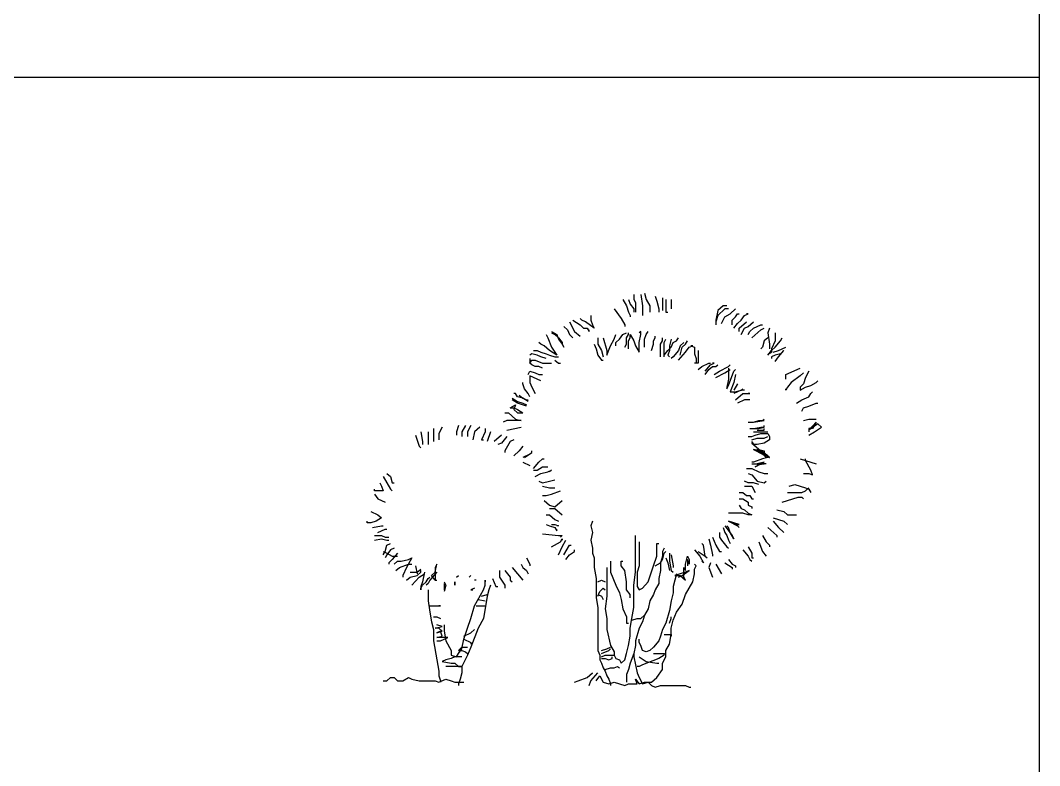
# Model space of a CAD drawing. Extents: x -74 to 94, y -49 to 40.
# Drawn here: x -51.61 to -44.42, y -35.98 to -30.72 of the extents above; entities that cross this region are included whole.
import ezdxf

# ---------------------------------------------------------------- set-up
doc = ezdxf.new("R2010")
doc.units = 0
doc.header["$LTSCALE"] = 100
doc.header["$MEASUREMENT"] = 0
for name, color, linetype in [('ESC-50', 1, 'CONTINUOUS'), ('FOLHA', 3, 'CONTINUOUS'), ('P-ARVORE', 2, 'CONTINUOUS')]:
    doc.layers.add(name, color=color, linetype=linetype)

# ---------------------------------------------------------------- blocks, each defined once
blk = doc.blocks.new('P-1112')
at = {"layer": 'ESC-50'}
for p, q in [((0.1385, 0.1788), (0.1448, 0.1816)), ((0.1448, 0.1816), (0.1511, 0.1788)), ((0.1385, 0.1534), (0.1416, 0.1619)), ((0.1416, 0.1619), (0.1479, 0.1675)), ((0.1479, 0.1675), (0.1511, 0.1647)), ((-0.073, 0.1478), (-0.0603, 0.145)), ((-0.0667, 0.1534), (-0.0572, 0.1562)), ((0.1385, 0.1562), (0.1448, 0.1534)), ((0.1448, 0.1534), (0.1479, 0.1478)), ((-0.1582, 0.1365), (-0.1392, 0.1365)), ((-0.1392, 0.1365), (-0.1424, 0.1365)), ((-0.0761, 0.1365), (-0.0603, 0.1365)), ((-0.1519, 0.1168), (-0.1455, 0.1168)), ((-0.1455, 0.1168), (-0.1392, 0.114)), ((0.1984, 0.1112), (0.2079, 0.114)), ((0.2079, 0.114), (0.2142, 0.114)), ((0.2142, 0.114), (0.2205, 0.1196)), ((0.2647, 0.1055), (0.2678, 0.114)), ((0.2678, 0.114), (0.2678, 0.1168)), ((-0.1487, 0.0971), (-0.1361, 0.0999)), ((-0.1424, 0.0971), (-0.1487, 0.0971)), ((-0.1361, 0.0999), (-0.1455, 0.1027)), ((-0.1455, 0.0886), (-0.1361, 0.0915)), ((-0.1392, 0.0915), (-0.1455, 0.0886)), ((-0.1361, 0.0915), (-0.1424, 0.0971)), ((-0.1361, 0.083), (-0.1392, 0.0915)), ((-0.0856, 0.0886), (-0.0793, 0.0943)), ((-0.1455, 0.0802), (-0.1361, 0.083)), ((-0.1266, 0.0802), (-0.1455, 0.0802)), ((-0.1455, 0.0746), (-0.1392, 0.0746)), ((-0.1392, 0.0746), (-0.1266, 0.0802)), ((-0.0982, 0.083), (-0.0856, 0.0886)), ((-0.0982, 0.0774), (-0.0856, 0.0718)), ((-0.1077, 0.0577), (-0.1014, 0.0633)), ((-0.1077, 0.0577), (-0.1014, 0.0577)), ((-0.1014, 0.0633), (-0.0919, 0.0633)), ((-0.1014, 0.0577), (-0.0951, 0.0549)), ((-0.0951, 0.0549), (-0.0919, 0.052)), ((-0.0856, 0.0718), (-0.0856, 0.0689)), ((0.1448, 0.0577), (0.1542, 0.0605)), ((0.1448, 0.052), (0.1574, 0.0577)), ((0.1542, 0.0605), (0.1605, 0.0633)), ((0.1574, 0.0577), (0.1605, 0.0605)), ((-0.1298, 0.0408), (-0.1361, 0.038)), ((-0.1361, 0.038), (-0.1203, 0.0351)), ((-0.1203, 0.0436), (-0.1298, 0.0408)), ((-0.114, 0.0464), (-0.1203, 0.0436)), ((-0.1014, 0.0464), (-0.114, 0.0464)), ((0.1448, 0.0464), (0.1511, 0.0492)), ((0.1448, 0.0436), (0.1511, 0.0436)), ((0.1511, 0.0492), (0.1669, 0.0492)), ((0.1511, 0.0436), (0.1574, 0.0408)), ((0.1574, 0.0408), (0.1637, 0.0436)), ((0.1637, 0.0436), (0.1637, 0.0464)), ((0.2457, 0.0436), (0.2173, 0.0323)), ((0.2237, 0.038), (0.2426, 0.0351)), ((0.2363, 0.052), (0.2552, 0.052)), ((-0.1014, 0.0295), (-0.1298, 0.0295)), ((-0.1203, 0.0351), (-0.114, 0.0351)), ((-0.114, 0.0351), (-0.1077, 0.0295)), ((-0.1077, 0.0295), (-0.1014, 0.0295)), ((0.1511, 0.0239), (0.1605, 0.0267)), ((0.1605, 0.0267), (0.1669, 0.0267)), ((0.1669, 0.0267), (0.1732, 0.0295)), ((0.2426, 0.0351), (0.2457, 0.0351))]:
    blk.add_line(p, q, dxfattribs=at)
at = {"layer": 'P-ARVORE'}
for p, q in [((0.2016, 0.6856), (0.2016, 0.6772)), ((0.2142, 0.6856), (0.2173, 0.6659)), ((0.2205, 0.6884), (0.2237, 0.6772)), ((0.1826, 0.6772), (0.1889, 0.6659)), ((0.1889, 0.6659), (0.1921, 0.6546)), ((0.1921, 0.6772), (0.1953, 0.6687)), ((0.1953, 0.6687), (0.2016, 0.6603)), ((0.2016, 0.6772), (0.2047, 0.6715)), ((0.2047, 0.6715), (0.2047, 0.6546)), ((0.2173, 0.6659), (0.2173, 0.649)), ((0.2237, 0.6772), (0.23, 0.6659)), ((0.23, 0.6659), (0.23, 0.6546)), ((0.2394, 0.6828), (0.2426, 0.6743)), ((0.2426, 0.6743), (0.2457, 0.6603)), ((0.2521, 0.68), (0.2521, 0.6575)), ((0.2584, 0.6772), (0.2584, 0.6546)), ((0.2678, 0.6772), (0.2678, 0.6603)), ((0.3593, 0.6659), (0.3499, 0.6575)), ((0.3657, 0.6659), (0.3593, 0.6659)), ((0.1258, 0.649), (0.1258, 0.6406)), ((0.1669, 0.6603), (0.1795, 0.6434)), ((0.1921, 0.6546), (0.1953, 0.649)), ((0.1953, 0.649), (0.1953, 0.6462)), ((0.2016, 0.6603), (0.2016, 0.6546)), ((0.2457, 0.6603), (0.2457, 0.6546)), ((0.2584, 0.6546), (0.2615, 0.6546)), ((0.3499, 0.6575), (0.3467, 0.6406)), ((0.3499, 0.649), (0.3467, 0.6377)), ((0.3625, 0.6603), (0.3499, 0.649)), ((0.3688, 0.6603), (0.3625, 0.6603)), ((0.3625, 0.6462), (0.372, 0.6518)), ((0.372, 0.6518), (0.3814, 0.6603)), ((0.3814, 0.6462), (0.3846, 0.6518)), ((0.3846, 0.6518), (0.3877, 0.6518)), ((0.3909, 0.6406), (0.3972, 0.649)), ((0.3972, 0.649), (0.4035, 0.6518)), ((0.4035, 0.6518), (0.4004, 0.6518)), ((0.088, 0.6377), (0.0974, 0.6208)), ((0.0943, 0.6406), (0.1069, 0.6321)), ((0.1101, 0.6406), (0.1069, 0.6434)), ((0.1069, 0.6321), (0.1132, 0.6265)), ((0.1164, 0.6377), (0.1101, 0.6406)), ((0.1321, 0.6265), (0.1164, 0.6377)), ((0.1258, 0.6406), (0.129, 0.6321)), ((0.129, 0.6321), (0.1321, 0.6265)), ((0.1795, 0.6434), (0.1858, 0.6321)), ((0.1858, 0.6321), (0.1858, 0.6293)), ((0.3467, 0.6406), (0.3467, 0.6321)), ((0.3467, 0.6377), (0.3467, 0.6321)), ((0.3562, 0.6349), (0.3625, 0.6462)), ((0.3751, 0.6406), (0.3814, 0.6462)), ((0.3751, 0.6321), (0.3751, 0.6406)), ((0.3783, 0.6265), (0.3846, 0.6349)), ((0.3846, 0.6349), (0.3909, 0.6406)), ((0.3877, 0.6265), (0.4004, 0.6377)), ((0.4035, 0.6293), (0.413, 0.6377)), ((0.413, 0.6265), (0.4256, 0.6321)), ((0.4256, 0.6321), (0.4288, 0.6321)), ((0.0469, 0.6152), (0.0501, 0.6096)), ((0.0564, 0.6208), (0.0659, 0.6152)), ((0.0564, 0.618), (0.0627, 0.6152)), ((0.0627, 0.6152), (0.069, 0.6096)), ((0.0659, 0.6152), (0.069, 0.6068)), ((0.0785, 0.6293), (0.0848, 0.6237)), ((0.0848, 0.6237), (0.088, 0.6152)), ((0.088, 0.6152), (0.0943, 0.6096)), ((0.0974, 0.6208), (0.1069, 0.6124)), ((0.1132, 0.6265), (0.1195, 0.6265)), ((0.1195, 0.6265), (0.1227, 0.6208)), ((0.1227, 0.6208), (0.1227, 0.6237)), ((0.1669, 0.6068), (0.17, 0.6152)), ((0.1763, 0.6068), (0.1826, 0.6152)), ((0.1826, 0.6152), (0.1889, 0.618)), ((0.1889, 0.6096), (0.1921, 0.6152)), ((0.1921, 0.6152), (0.1921, 0.618)), ((0.1953, 0.6152), (0.2016, 0.604)), ((0.1953, 0.6096), (0.1953, 0.6152)), ((0.2142, 0.6208), (0.211, 0.618)), ((0.211, 0.6011), (0.2142, 0.6152)), ((0.2142, 0.6152), (0.2142, 0.6208)), ((0.2205, 0.6068), (0.2237, 0.6152)), ((0.2237, 0.6152), (0.2268, 0.6208)), ((0.2394, 0.6096), (0.2394, 0.6124)), ((0.3877, 0.6208), (0.3877, 0.6265)), ((0.3909, 0.6152), (0.3972, 0.6265)), ((0.3972, 0.6265), (0.4035, 0.6293)), ((0.4035, 0.6152), (0.4067, 0.6208)), ((0.4067, 0.6208), (0.413, 0.6265)), ((0.4098, 0.6096), (0.4256, 0.6237)), ((0.4256, 0.6237), (0.4319, 0.6265)), ((0.4414, 0.6265), (0.4382, 0.618)), ((0.4382, 0.618), (0.4414, 0.5983)), ((0.4509, 0.618), (0.4509, 0.604)), ((0.0375, 0.5983), (0.0343, 0.6011)), ((0.0438, 0.5955), (0.0375, 0.5983)), ((0.0533, 0.5871), (0.0438, 0.5955)), ((0.0501, 0.6096), (0.0564, 0.5927)), ((0.069, 0.6096), (0.0753, 0.6011)), ((0.069, 0.6068), (0.0753, 0.5983)), ((0.0753, 0.6011), (0.0753, 0.5983)), ((0.0753, 0.5983), (0.0785, 0.5927)), ((0.1321, 0.5983), (0.1353, 0.5899)), ((0.1385, 0.6096), (0.1385, 0.5983)), ((0.1385, 0.5983), (0.1448, 0.5871)), ((0.1479, 0.6096), (0.1542, 0.5871)), ((0.1542, 0.5786), (0.1605, 0.5955)), ((0.1605, 0.5955), (0.1669, 0.6068)), ((0.17, 0.6011), (0.1763, 0.6068)), ((0.17, 0.5955), (0.17, 0.6011)), ((0.1858, 0.5927), (0.1889, 0.5983)), ((0.1889, 0.5983), (0.1889, 0.6096)), ((0.1921, 0.604), (0.1953, 0.6096)), ((0.1921, 0.5899), (0.1921, 0.604)), ((0.2016, 0.604), (0.2047, 0.5955)), ((0.2047, 0.5955), (0.211, 0.5842)), ((0.211, 0.5842), (0.211, 0.6011)), ((0.2205, 0.5927), (0.2205, 0.6068)), ((0.2331, 0.5871), (0.2363, 0.5983)), ((0.2363, 0.604), (0.2394, 0.6096)), ((0.2363, 0.5983), (0.2363, 0.604)), ((0.2489, 0.5983), (0.2521, 0.604)), ((0.2489, 0.5758), (0.2489, 0.5983)), ((0.2521, 0.604), (0.2521, 0.6096)), ((0.2552, 0.6011), (0.2584, 0.6068)), ((0.2552, 0.5758), (0.2552, 0.6011)), ((0.2678, 0.6068), (0.2647, 0.5955)), ((0.2647, 0.5955), (0.2647, 0.5871)), ((0.2678, 0.5927), (0.271, 0.6011)), ((0.271, 0.6011), (0.2773, 0.604)), ((0.2773, 0.604), (0.2805, 0.6096)), ((0.2836, 0.5955), (0.2805, 0.5871)), ((0.2899, 0.6011), (0.2836, 0.5955)), ((0.2868, 0.5927), (0.2931, 0.5983)), ((0.2931, 0.5983), (0.2962, 0.604)), ((0.2994, 0.5927), (0.3057, 0.5955)), ((0.3025, 0.5955), (0.3089, 0.5927)), ((0.3057, 0.5955), (0.3025, 0.5955)), ((0.4319, 0.604), (0.4288, 0.5927)), ((0.4382, 0.6096), (0.4319, 0.604)), ((0.4414, 0.5983), (0.4414, 0.5899)), ((0.4509, 0.604), (0.4445, 0.5899)), ((0.4509, 0.5927), (0.4603, 0.604)), ((0.4603, 0.604), (0.4635, 0.6096)), ((0.0217, 0.5814), (0.0185, 0.5786)), ((0.0312, 0.5786), (0.0217, 0.5814)), ((0.0249, 0.5871), (0.0312, 0.5871)), ((0.0312, 0.5871), (0.0375, 0.5842)), ((0.0375, 0.5758), (0.0312, 0.5786)), ((0.0375, 0.5842), (0.0469, 0.5814)), ((0.0469, 0.573), (0.0375, 0.5758)), ((0.0469, 0.5814), (0.0533, 0.5786)), ((0.0659, 0.5786), (0.0533, 0.5871)), ((0.0533, 0.5786), (0.0627, 0.5758)), ((0.0564, 0.5927), (0.0627, 0.5842)), ((0.0627, 0.5842), (0.0659, 0.5786)), ((0.0627, 0.5758), (0.069, 0.5758)), ((0.1353, 0.5899), (0.1385, 0.5786)), ((0.1385, 0.5786), (0.1448, 0.5702)), ((0.1448, 0.5871), (0.1479, 0.5758)), ((0.1542, 0.5871), (0.1542, 0.5786)), ((0.2552, 0.5786), (0.2615, 0.5871)), ((0.2615, 0.5871), (0.2678, 0.5927)), ((0.2647, 0.5871), (0.2615, 0.5786)), ((0.2615, 0.5786), (0.2647, 0.5758)), ((0.271, 0.5758), (0.2678, 0.573)), ((0.2805, 0.5871), (0.271, 0.5758)), ((0.2805, 0.5702), (0.2931, 0.5842)), ((0.2836, 0.5786), (0.2868, 0.5927)), ((0.2931, 0.5842), (0.2994, 0.5927)), ((0.3089, 0.5927), (0.3089, 0.5814)), ((0.3089, 0.5814), (0.312, 0.573)), ((0.3152, 0.5871), (0.3152, 0.5645)), ((0.4288, 0.5927), (0.4256, 0.5899)), ((0.4382, 0.5786), (0.4445, 0.5871)), ((0.4445, 0.5842), (0.4414, 0.5814)), ((0.4445, 0.5871), (0.4509, 0.5927)), ((0.4445, 0.5899), (0.4445, 0.5842)), ((0.4509, 0.5786), (0.4445, 0.5758)), ((0.4445, 0.5758), (0.4445, 0.573)), ((0.4477, 0.5842), (0.4572, 0.5871)), ((0.4603, 0.5814), (0.4509, 0.5786)), ((0.4509, 0.5673), (0.4572, 0.5758)), ((0.4572, 0.5871), (0.4698, 0.5927)), ((0.4572, 0.5758), (0.4666, 0.5871)), ((0.4666, 0.5871), (0.4603, 0.5814)), ((0.0185, 0.573), (0.0185, 0.5645)), ((0.0185, 0.5645), (0.0217, 0.5702)), ((0.0217, 0.5617), (0.0185, 0.5645)), ((0.0217, 0.5702), (0.028, 0.5702)), ((0.028, 0.5589), (0.0217, 0.5617)), ((0.028, 0.5702), (0.0406, 0.5645)), ((0.0343, 0.5589), (0.028, 0.5589)), ((0.0406, 0.5561), (0.0343, 0.5589)), ((0.0406, 0.5645), (0.0564, 0.5645)), ((0.0627, 0.5702), (0.069, 0.5645)), ((0.069, 0.5645), (0.0722, 0.5645)), ((0.1448, 0.5702), (0.1479, 0.5702)), ((0.312, 0.5645), (0.3089, 0.5645)), ((0.312, 0.573), (0.312, 0.5645)), ((0.3152, 0.5645), (0.312, 0.5645)), ((0.3152, 0.5533), (0.3215, 0.5589)), ((0.3215, 0.5589), (0.3341, 0.5645)), ((0.3278, 0.5505), (0.3373, 0.5617)), ((0.3341, 0.5645), (0.3373, 0.5645)), ((0.3341, 0.5533), (0.3404, 0.5589)), ((0.3373, 0.5617), (0.3436, 0.5645)), ((0.3436, 0.5645), (0.3404, 0.5645)), ((0.3404, 0.5589), (0.3467, 0.5589)), ((0.3467, 0.5589), (0.3499, 0.5617)), ((0.353, 0.5505), (0.3688, 0.5589)), ((0.3688, 0.5589), (0.372, 0.5617)), ((0.0154, 0.5448), (0.0185, 0.5505)), ((0.0185, 0.5505), (0.028, 0.5476)), ((0.0185, 0.542), (0.0185, 0.5307)), ((0.0375, 0.5336), (0.0185, 0.542)), ((0.028, 0.5476), (0.0343, 0.5448)), ((0.0343, 0.5448), (0.0406, 0.5448)), ((0.3278, 0.5448), (0.3341, 0.5533)), ((0.3436, 0.5448), (0.353, 0.5505)), ((0.3467, 0.5392), (0.3625, 0.5476)), ((0.3625, 0.5476), (0.372, 0.5533)), ((0.3688, 0.5561), (0.3688, 0.5364)), ((0.3688, 0.5251), (0.3783, 0.5505)), ((0.3783, 0.5505), (0.3814, 0.5533)), ((0.3814, 0.5448), (0.3783, 0.5307)), ((0.4698, 0.5448), (0.495, 0.5561)), ((0.4698, 0.5364), (0.4698, 0.5448)), ((0.495, 0.542), (0.4793, 0.5307)), ((0.5013, 0.5476), (0.495, 0.542)), ((0.5108, 0.5505), (0.5045, 0.5392)), ((0.0059, 0.5279), (0.0059, 0.5307)), ((0.0091, 0.5195), (0.0059, 0.5279)), ((0.0185, 0.5307), (0.0217, 0.5223)), ((0.0217, 0.5223), (0.028, 0.511)), ((0.3688, 0.5364), (0.3657, 0.5223)), ((0.3657, 0.5195), (0.3688, 0.5251)), ((0.3657, 0.5223), (0.3657, 0.5195)), ((0.3783, 0.5307), (0.372, 0.5138)), ((0.3846, 0.5279), (0.3783, 0.5167)), ((0.4729, 0.5223), (0.4698, 0.5167)), ((0.4793, 0.5307), (0.4729, 0.5223)), ((0.5013, 0.5279), (0.495, 0.5223)), ((0.495, 0.5167), (0.5045, 0.5223)), ((0.495, 0.5223), (0.495, 0.5167)), ((0.5045, 0.5392), (0.5013, 0.5279)), ((0.5045, 0.5223), (0.514, 0.5251)), ((0.514, 0.5251), (0.5234, 0.5307)), ((0.5234, 0.5307), (0.5266, 0.5336)), ((-0.0067, 0.511), (-0.0099, 0.511)), ((-0.0035, 0.5054), (-0.0067, 0.511)), ((0.0059, 0.5026), (-0.0035, 0.5054)), ((-0.0004, 0.5082), (0.0059, 0.5026)), ((0.0154, 0.511), (0.0091, 0.5195)), ((0.0185, 0.5054), (0.0154, 0.511)), ((0.372, 0.5138), (0.3814, 0.5138)), ((0.3909, 0.5167), (0.3783, 0.511)), ((0.3814, 0.5138), (0.3909, 0.5167)), ((0.3814, 0.4998), (0.3941, 0.511)), ((0.3909, 0.5167), (0.3941, 0.5195)), ((0.3972, 0.5167), (0.3909, 0.5167)), ((0.3941, 0.511), (0.4067, 0.511)), ((0.4067, 0.511), (0.4035, 0.511)), ((0.4698, 0.5167), (0.4698, 0.5195)), ((0.4982, 0.4998), (0.5108, 0.5054)), ((0.5108, 0.5054), (0.514, 0.511)), ((0.514, 0.511), (0.5171, 0.5138)), ((-0.0162, 0.4857), (-0.0067, 0.4913)), ((-0.0162, 0.4857), (-0.0099, 0.4857)), ((-0.013, 0.5026), (-0.0035, 0.4969)), ((-0.0035, 0.4941), (-0.013, 0.4998)), ((-0.0067, 0.4913), (-0.0099, 0.4829)), ((-0.0099, 0.4857), (-0.0035, 0.4829)), ((-0.0035, 0.4969), (0.0059, 0.4941)), ((0.0122, 0.4885), (-0.0035, 0.4941)), ((0.0154, 0.4969), (0.0059, 0.5026)), ((0.0059, 0.5026), (0.0122, 0.4998)), ((0.0059, 0.4941), (0.0122, 0.4913)), ((0.0122, 0.4998), (0.0154, 0.4998)), ((0.3972, 0.4998), (0.3846, 0.4941)), ((0.4067, 0.4998), (0.3972, 0.4998)), ((0.4887, 0.4941), (0.4982, 0.4998)), ((0.4982, 0.4801), (0.5013, 0.4857)), ((0.5013, 0.4857), (0.5108, 0.4885)), ((0.5108, 0.4885), (0.5234, 0.4941)), ((0.5234, 0.4941), (0.5266, 0.4941)), ((-0.0256, 0.4772), (-0.0193, 0.4772)), ((-0.0193, 0.4772), (-0.0067, 0.466)), ((-0.0099, 0.4829), (-0.0035, 0.4772)), ((-0.0035, 0.4829), (0.0059, 0.4772)), ((-0.0035, 0.4772), (0.0059, 0.4772)), ((-0.1361, 0.4519), (-0.1424, 0.4406)), ((-0.1077, 0.4547), (-0.1108, 0.4434)), ((-0.0951, 0.4547), (-0.1014, 0.4434)), ((-0.0856, 0.4547), (-0.0919, 0.4434)), ((-0.0698, 0.4519), (-0.0793, 0.4434)), ((-0.0225, 0.4632), (-0.0288, 0.4603)), ((0.0028, 0.4632), (-0.0225, 0.4632)), ((-0.0225, 0.4463), (0.0028, 0.4519)), ((-0.0067, 0.466), (0.0028, 0.4632)), ((0.4035, 0.4603), (0.413, 0.4603)), ((0.4067, 0.4603), (0.413, 0.4603)), ((0.413, 0.4603), (0.4319, 0.4632)), ((0.413, 0.4603), (0.4225, 0.4632)), ((0.413, 0.4491), (0.4256, 0.4519)), ((0.4225, 0.4632), (0.4288, 0.4632)), ((0.4225, 0.4491), (0.4319, 0.4519)), ((0.4256, 0.4519), (0.4319, 0.4519)), ((0.4288, 0.4632), (0.4319, 0.466)), ((0.4319, 0.4519), (0.4319, 0.4547)), ((0.5013, 0.4632), (0.5108, 0.466)), ((0.5108, 0.466), (0.5234, 0.466)), ((0.5108, 0.4463), (0.5234, 0.4603)), ((0.5266, 0.4575), (0.5108, 0.4463)), ((0.5234, 0.4603), (0.5171, 0.4491)), ((0.5203, 0.4434), (0.5329, 0.4519)), ((0.5329, 0.4519), (0.5266, 0.4575)), ((-0.1834, 0.4378), (-0.1771, 0.4181)), ((-0.1739, 0.4434), (-0.1708, 0.4266)), ((-0.1613, 0.4434), (-0.1613, 0.4209)), ((-0.1519, 0.4491), (-0.1519, 0.4266)), ((-0.1424, 0.4406), (-0.1424, 0.4294)), ((-0.1108, 0.4434), (-0.1108, 0.4378)), ((-0.1014, 0.4434), (-0.1014, 0.435)), ((-0.0919, 0.4434), (-0.0919, 0.435)), ((-0.0793, 0.4434), (-0.0824, 0.4294)), ((-0.0603, 0.4434), (-0.0667, 0.4294)), ((-0.0603, 0.4491), (-0.0603, 0.4434)), ((-0.0509, 0.4434), (-0.0572, 0.4266)), ((-0.0319, 0.4378), (-0.0446, 0.4266)), ((-0.0225, 0.435), (-0.0319, 0.4237)), ((0.4035, 0.435), (0.4098, 0.435)), ((0.4067, 0.4491), (0.413, 0.4491)), ((0.4098, 0.4491), (0.4225, 0.4491)), ((0.4098, 0.435), (0.4161, 0.4378)), ((0.4098, 0.4294), (0.4193, 0.4322)), ((0.413, 0.4434), (0.4382, 0.4434)), ((0.4161, 0.4378), (0.4256, 0.4406)), ((0.4193, 0.4463), (0.4319, 0.4463)), ((0.4193, 0.4322), (0.4319, 0.4322)), ((0.4256, 0.4406), (0.4382, 0.4406)), ((0.4319, 0.4463), (0.4319, 0.4491)), ((0.4319, 0.4322), (0.4382, 0.435)), ((0.4382, 0.4406), (0.4414, 0.435)), ((0.4414, 0.435), (0.4414, 0.4294)), ((0.5108, 0.4491), (0.5108, 0.4434)), ((0.5171, 0.4491), (0.5108, 0.4491)), ((0.5108, 0.4378), (0.5203, 0.4434)), ((-0.1771, 0.4181), (-0.1739, 0.4153)), ((-0.1708, 0.4266), (-0.1708, 0.4209)), ((-0.0667, 0.4294), (-0.0635, 0.4294)), ((-0.0319, 0.4237), (-0.0383, 0.4209)), ((-0.0162, 0.4266), (-0.0256, 0.4097)), ((-0.0099, 0.4294), (-0.0162, 0.4266)), ((0.0059, 0.4181), (-0.0004, 0.4097)), ((0.4161, 0.4181), (0.4098, 0.4266)), ((0.4098, 0.4237), (0.4256, 0.4097)), ((0.413, 0.4209), (0.4098, 0.4237)), ((0.4193, 0.4209), (0.413, 0.4209)), ((0.4319, 0.404), (0.4161, 0.4181)), ((0.4319, 0.4237), (0.4193, 0.4209)), ((0.4414, 0.4294), (0.4319, 0.4237)), ((-0.0256, 0.4097), (-0.0256, 0.4068)), ((-0.0004, 0.4097), (-0.0099, 0.4012)), ((0.0185, 0.404), (0.0059, 0.3984)), ((0.0091, 0.3984), (0.0217, 0.4068)), ((0.0217, 0.4068), (0.0217, 0.4097)), ((0.413, 0.4125), (0.4256, 0.4068)), ((0.4351, 0.4012), (0.413, 0.4125)), ((0.413, 0.4125), (0.4288, 0.404)), ((0.4256, 0.4097), (0.413, 0.4125)), ((0.4193, 0.4125), (0.4351, 0.4012)), ((0.4351, 0.4012), (0.4193, 0.4125)), ((0.4193, 0.4097), (0.4382, 0.4012)), ((0.4256, 0.4068), (0.4193, 0.4097)), ((0.4225, 0.4125), (0.4319, 0.4097)), ((0.4414, 0.3984), (0.4225, 0.4125)), ((0.4382, 0.4012), (0.4256, 0.4097)), ((0.4256, 0.4097), (0.4319, 0.4068)), ((0.4256, 0.4068), (0.4319, 0.404)), ((0.4382, 0.4012), (0.4256, 0.4068)), ((0.4351, 0.3984), (0.4256, 0.4068)), ((0.4256, 0.4068), (0.4351, 0.3984)), ((0.4288, 0.404), (0.4414, 0.3984)), ((0.4414, 0.3984), (0.4288, 0.404)), ((0.4288, 0.404), (0.4351, 0.4012)), ((0.4382, 0.3984), (0.4288, 0.3956)), ((0.4319, 0.4097), (0.4319, 0.404)), ((0.4319, 0.4068), (0.4382, 0.4012)), ((0.4319, 0.404), (0.4414, 0.3984)), ((0.0059, 0.3899), (0.0185, 0.3843)), ((0.0249, 0.3787), (0.0343, 0.3899)), ((0.0312, 0.3759), (0.0406, 0.3815)), ((0.0343, 0.3899), (0.0406, 0.3956)), ((0.0406, 0.3956), (0.0438, 0.3956)), ((0.0406, 0.3815), (0.0501, 0.3815)), ((0.4004, 0.3787), (0.4098, 0.3787)), ((0.413, 0.3899), (0.4098, 0.3899)), ((0.4098, 0.3871), (0.4256, 0.3871)), ((0.4098, 0.3787), (0.4225, 0.3731)), ((0.4288, 0.3956), (0.413, 0.3899)), ((0.4161, 0.3815), (0.4256, 0.3871)), ((0.4256, 0.3871), (0.4161, 0.3815)), ((0.4319, 0.3899), (0.4193, 0.3871)), ((0.4319, 0.3871), (0.4193, 0.3843)), ((0.4193, 0.3871), (0.4319, 0.3871)), ((0.4256, 0.3871), (0.4319, 0.3899)), ((0.4256, 0.3871), (0.4319, 0.3899)), ((0.4351, 0.3871), (0.4256, 0.3871)), ((0.495, 0.3956), (0.5234, 0.3871)), ((0.5045, 0.3928), (0.5045, 0.3956)), ((0.514, 0.3759), (0.5045, 0.3928)), ((-0.2402, 0.3646), (-0.2276, 0.3421)), ((-0.2339, 0.3702), (-0.2276, 0.3646)), ((-0.2276, 0.3646), (-0.2244, 0.3533)), ((0.0249, 0.3759), (0.0312, 0.3759)), ((0.028, 0.3646), (0.0375, 0.3702)), ((0.0375, 0.3702), (0.0501, 0.3731)), ((0.0501, 0.3731), (0.0564, 0.3759)), ((0.0564, 0.3759), (0.0533, 0.3731)), ((0.4035, 0.3702), (0.4098, 0.3674)), ((0.4098, 0.3674), (0.4193, 0.3562)), ((0.4225, 0.3731), (0.4319, 0.3702)), ((0.4319, 0.3702), (0.4382, 0.3702)), ((0.5013, 0.3702), (0.5108, 0.3702)), ((0.5108, 0.3702), (0.5171, 0.3674)), ((0.5171, 0.3674), (0.514, 0.3759)), ((-0.256, 0.3393), (-0.256, 0.3421)), ((-0.2465, 0.3533), (-0.2434, 0.3477)), ((-0.2434, 0.3477), (-0.2402, 0.3393)), ((-0.2276, 0.3421), (-0.2244, 0.3393)), ((-0.2244, 0.3533), (-0.2213, 0.3533)), ((0.0343, 0.3562), (0.0406, 0.3533)), ((0.0406, 0.3533), (0.0533, 0.3562)), ((0.0406, 0.3477), (0.0533, 0.3449)), ((0.0533, 0.3562), (0.0627, 0.359)), ((0.0533, 0.3449), (0.0627, 0.3449)), ((0.4035, 0.3533), (0.3972, 0.3562)), ((0.3972, 0.3477), (0.4098, 0.3477)), ((0.413, 0.3533), (0.4035, 0.3533)), ((0.4098, 0.3477), (0.4161, 0.3364)), ((0.4225, 0.3505), (0.413, 0.3533)), ((0.4193, 0.3562), (0.4319, 0.3533)), ((0.4319, 0.3533), (0.4351, 0.3562)), ((0.4761, 0.3477), (0.4856, 0.3505)), ((0.4856, 0.3505), (0.5045, 0.3449)), ((0.5045, 0.3449), (0.5108, 0.3421)), ((0.5045, 0.3393), (0.5108, 0.3449)), ((0.5108, 0.3421), (0.514, 0.3364)), ((-0.2402, 0.3393), (-0.256, 0.3393)), ((-0.256, 0.3336), (-0.2497, 0.3252)), ((-0.2497, 0.3252), (-0.2371, 0.3195)), ((0.0406, 0.3308), (0.0469, 0.3308)), ((0.0469, 0.3308), (0.0564, 0.3336)), ((0.0564, 0.3336), (0.0722, 0.3393)), ((0.3877, 0.3364), (0.3941, 0.3364)), ((0.3877, 0.3252), (0.3941, 0.3252)), ((0.3941, 0.3364), (0.4004, 0.3308)), ((0.3941, 0.3252), (0.4035, 0.3195)), ((0.4004, 0.3308), (0.4067, 0.3308)), ((0.4067, 0.3308), (0.4098, 0.3252)), ((0.4098, 0.3252), (0.413, 0.3252)), ((0.4635, 0.3195), (0.4919, 0.328)), ((0.4729, 0.3364), (0.4982, 0.3364)), ((0.4919, 0.328), (0.4982, 0.328)), ((0.4982, 0.3364), (0.5045, 0.3393)), ((0.4982, 0.328), (0.5013, 0.3252)), ((0.0438, 0.3224), (0.0533, 0.3139)), ((0.0533, 0.3139), (0.0627, 0.3111)), ((0.0533, 0.3083), (0.0627, 0.3083)), ((0.0627, 0.3111), (0.0753, 0.3224)), ((0.0627, 0.3083), (0.0753, 0.297)), ((0.3877, 0.3139), (0.3909, 0.3083)), ((0.3909, 0.3083), (0.3972, 0.3055)), ((0.4035, 0.3195), (0.4035, 0.3139)), ((0.4035, 0.3139), (0.4098, 0.3111)), ((0.4098, 0.3111), (0.4098, 0.3083)), ((-0.2623, 0.3027), (-0.2497, 0.297)), ((-0.2434, 0.2914), (-0.2528, 0.2858)), ((-0.2497, 0.297), (-0.2434, 0.2914)), ((0.0469, 0.297), (0.0533, 0.297)), ((0.0533, 0.297), (0.0627, 0.2886)), ((0.0627, 0.2886), (0.069, 0.2858)), ((0.3941, 0.2998), (0.3688, 0.2998)), ((0.4035, 0.297), (0.3941, 0.2998)), ((0.3972, 0.3055), (0.4035, 0.2998)), ((0.4035, 0.2998), (0.4098, 0.297)), ((0.4098, 0.297), (0.4035, 0.297)), ((0.4477, 0.2914), (0.4666, 0.2858)), ((0.454, 0.3055), (0.4666, 0.3027)), ((0.4666, 0.3027), (0.4729, 0.297)), ((0.4729, 0.297), (0.4887, 0.297)), ((-0.2686, 0.2829), (-0.2686, 0.2858)), ((-0.2623, 0.2829), (-0.2686, 0.2829)), ((-0.2528, 0.2858), (-0.2623, 0.2829)), ((-0.2591, 0.2745), (-0.2434, 0.2773)), ((-0.2497, 0.266), (-0.2371, 0.2717)), ((-0.2434, 0.2773), (-0.2402, 0.2773)), ((-0.2371, 0.2717), (-0.2339, 0.2717)), ((0.0469, 0.2801), (0.0533, 0.2773)), ((0.0533, 0.2773), (0.0627, 0.2745)), ((0.0564, 0.2801), (0.0627, 0.2801)), ((0.0627, 0.2801), (0.069, 0.2773)), ((0.0627, 0.2745), (0.0659, 0.2689)), ((0.069, 0.2773), (0.0659, 0.2773)), ((0.0659, 0.2689), (0.0659, 0.2717)), ((0.3593, 0.2745), (0.3625, 0.266)), ((0.3625, 0.2773), (0.3751, 0.2604)), ((0.3688, 0.2745), (0.3657, 0.2773)), ((0.3688, 0.2858), (0.3846, 0.2773)), ((0.3877, 0.2801), (0.3688, 0.2858)), ((0.3688, 0.2858), (0.3814, 0.2801)), ((0.372, 0.266), (0.3688, 0.2745)), ((0.3814, 0.2801), (0.3877, 0.2801)), ((0.3846, 0.2773), (0.3877, 0.2745)), ((0.4382, 0.2745), (0.454, 0.2604)), ((0.4477, 0.2858), (0.4572, 0.2745)), ((0.4572, 0.2745), (0.4666, 0.266)), ((0.4666, 0.2858), (0.4729, 0.2801)), ((-0.256, 0.2604), (-0.2434, 0.2604)), ((-0.256, 0.252), (-0.2434, 0.2548)), ((-0.2434, 0.2604), (-0.2371, 0.2576)), ((-0.2434, 0.2548), (-0.2339, 0.252)), ((-0.2371, 0.2576), (-0.2307, 0.2576)), ((-0.2339, 0.252), (-0.2307, 0.252)), ((0.0406, 0.2632), (0.069, 0.2604)), ((0.069, 0.2604), (0.0753, 0.2604)), ((0.0753, 0.2604), (0.0722, 0.2576)), ((0.0722, 0.2492), (0.0753, 0.2548)), ((0.0753, 0.2548), (0.0753, 0.252)), ((0.0753, 0.2407), (0.0817, 0.252)), ((0.3341, 0.2548), (0.3373, 0.2435)), ((0.3404, 0.2576), (0.3467, 0.2435)), ((0.353, 0.266), (0.353, 0.2576)), ((0.353, 0.2576), (0.3562, 0.252)), ((0.3562, 0.252), (0.3657, 0.2407)), ((0.3625, 0.266), (0.3657, 0.2604)), ((0.3657, 0.2604), (0.3688, 0.252)), ((0.3688, 0.252), (0.372, 0.2463)), ((0.3783, 0.2548), (0.372, 0.266)), ((0.3751, 0.2604), (0.3783, 0.2548)), ((0.4288, 0.2604), (0.4351, 0.2492)), ((0.454, 0.2604), (0.454, 0.2576)), ((-0.2371, 0.2323), (-0.2339, 0.2435)), ((-0.2339, 0.2435), (-0.2276, 0.2463)), ((-0.2276, 0.2351), (-0.2339, 0.2266)), ((-0.2213, 0.2379), (-0.2276, 0.2351)), ((0.0564, 0.2407), (0.0722, 0.2492)), ((0.069, 0.2266), (0.0753, 0.2407)), ((0.0785, 0.2266), (0.088, 0.2435)), ((0.088, 0.2435), (0.0911, 0.2435)), ((0.0974, 0.2323), (0.0974, 0.2351)), ((0.3089, 0.2351), (0.3183, 0.2238)), ((0.3246, 0.2435), (0.3215, 0.2463)), ((0.3278, 0.2238), (0.3246, 0.2435)), ((0.3373, 0.2435), (0.3404, 0.2266)), ((0.3467, 0.2435), (0.353, 0.2323)), ((0.3657, 0.2407), (0.3688, 0.2379)), ((0.3941, 0.2351), (0.4035, 0.2238)), ((0.4035, 0.2407), (0.4098, 0.2294)), ((0.4225, 0.2492), (0.4288, 0.2323)), ((0.4351, 0.2492), (0.4414, 0.2435)), ((0.4414, 0.2435), (0.4414, 0.2407)), ((-0.2402, 0.2323), (-0.2339, 0.2294)), ((-0.2402, 0.2266), (-0.2371, 0.2323)), ((-0.2339, 0.2266), (-0.2371, 0.221)), ((-0.2339, 0.2294), (-0.2244, 0.2238)), ((-0.2244, 0.2182), (-0.2307, 0.2125)), ((-0.215, 0.2294), (-0.2244, 0.2182)), ((-0.2244, 0.2238), (-0.215, 0.2238)), ((-0.2087, 0.2154), (-0.196, 0.2182)), ((-0.1897, 0.221), (-0.1992, 0.2041)), ((-0.196, 0.2182), (-0.1897, 0.221)), ((0.0122, 0.221), (0.0185, 0.2097)), ((0.0817, 0.2182), (0.088, 0.2266)), ((0.088, 0.2266), (0.0974, 0.2323)), ((0.2489, 0.2125), (0.2521, 0.2182)), ((0.2521, 0.2182), (0.2552, 0.2294)), ((0.2552, 0.2294), (0.2584, 0.2323)), ((0.2584, 0.221), (0.2615, 0.2125)), ((0.2647, 0.2294), (0.2647, 0.2154)), ((0.2678, 0.2266), (0.271, 0.2069)), ((0.2931, 0.2097), (0.2962, 0.2238)), ((0.2962, 0.2238), (0.2994, 0.2182)), ((0.2962, 0.2182), (0.2962, 0.2069)), ((0.2994, 0.2097), (0.2962, 0.2182)), ((0.2994, 0.2182), (0.2994, 0.2097)), ((0.3152, 0.2323), (0.3278, 0.2238)), ((0.3183, 0.2238), (0.3246, 0.2125)), ((0.3278, 0.2238), (0.3309, 0.221)), ((0.3404, 0.2266), (0.3404, 0.2238)), ((0.353, 0.2323), (0.3562, 0.2323)), ((0.3688, 0.2182), (0.3751, 0.2097)), ((0.4035, 0.2238), (0.4067, 0.2182)), ((0.4067, 0.2182), (0.4098, 0.2154)), ((0.4098, 0.2294), (0.4098, 0.221)), ((0.4098, 0.221), (0.413, 0.221)), ((0.4288, 0.2323), (0.4351, 0.2238)), ((-0.2307, 0.2125), (-0.2307, 0.2097)), ((-0.2213, 0.2097), (-0.215, 0.2154)), ((-0.2181, 0.1985), (-0.2118, 0.2041)), ((-0.215, 0.2154), (-0.2087, 0.2154)), ((-0.2118, 0.2041), (-0.196, 0.2097)), ((-0.1992, 0.2041), (-0.2055, 0.19)), ((-0.196, 0.2097), (-0.1897, 0.2097)), ((-0.1834, 0.2069), (-0.1803, 0.1928)), ((-0.1803, 0.1956), (-0.1739, 0.2013)), ((-0.1739, 0.1956), (-0.1739, 0.1985)), ((-0.1455, 0.2097), (-0.1487, 0.2041)), ((-0.1487, 0.1956), (-0.1455, 0.2097)), ((-0.1487, 0.2041), (-0.1487, 0.1816)), ((-0.0351, 0.1985), (-0.0351, 0.1872)), ((-0.0256, 0.1985), (-0.0162, 0.1872)), ((-0.013, 0.2041), (0.0059, 0.1816)), ((0.0028, 0.2097), (0.0059, 0.2041)), ((0.0059, 0.2041), (0.0122, 0.1985)), ((0.0122, 0.1985), (0.0154, 0.1928)), ((0.0185, 0.2097), (0.0185, 0.2069)), ((0.2394, 0.2069), (0.2489, 0.2125)), ((0.2615, 0.2125), (0.2647, 0.1985)), ((0.2647, 0.2154), (0.2678, 0.1985)), ((0.2678, 0.1985), (0.271, 0.1956)), ((0.271, 0.2069), (0.271, 0.2041)), ((0.2868, 0.19), (0.2994, 0.1985)), ((0.2899, 0.2041), (0.2931, 0.1985)), ((0.2899, 0.1872), (0.2899, 0.2041)), ((0.2931, 0.1985), (0.2931, 0.2097)), ((0.2994, 0.1985), (0.2931, 0.1956)), ((0.3246, 0.2125), (0.3215, 0.2154)), ((0.3373, 0.2125), (0.3341, 0.2041)), ((0.3341, 0.2041), (0.3404, 0.1872)), ((0.3467, 0.2097), (0.3562, 0.1928)), ((0.3625, 0.2125), (0.3751, 0.2041)), ((0.3751, 0.2097), (0.3814, 0.2069)), ((0.3751, 0.2041), (0.3751, 0.2013)), ((0.3814, 0.2069), (0.3814, 0.2041)), ((-0.2055, 0.19), (-0.2055, 0.1872)), ((-0.1992, 0.1816), (-0.1929, 0.1872)), ((-0.1929, 0.1956), (-0.1803, 0.1956)), ((-0.1929, 0.1872), (-0.1803, 0.19)), ((-0.1897, 0.1731), (-0.1771, 0.1872)), ((-0.1803, 0.19), (-0.1739, 0.1956)), ((-0.1771, 0.1872), (-0.1676, 0.1928)), ((-0.1676, 0.1956), (-0.1708, 0.1788)), ((-0.1645, 0.1788), (-0.1613, 0.1844)), ((-0.1613, 0.1844), (-0.1582, 0.1872)), ((-0.1582, 0.1816), (-0.1613, 0.1759)), ((-0.1455, 0.1956), (-0.1582, 0.1816)), ((-0.155, 0.19), (-0.1487, 0.1956)), ((-0.1487, 0.1816), (-0.155, 0.19)), ((-0.1487, 0.1816), (-0.1455, 0.1816)), ((-0.1108, 0.1872), (-0.1077, 0.19)), ((-0.0887, 0.1872), (-0.0856, 0.19)), ((-0.0761, 0.1816), (-0.0793, 0.1816)), ((-0.0477, 0.1844), (-0.0414, 0.1703)), ((-0.0351, 0.1872), (-0.0256, 0.1731)), ((-0.0162, 0.1872), (-0.0162, 0.1816)), ((-0.0162, 0.1816), (-0.013, 0.1788)), ((0.2931, 0.1956), (0.2741, 0.19)), ((0.2741, 0.19), (0.2836, 0.19)), ((0.2805, 0.1872), (0.2868, 0.19)), ((0.2836, 0.19), (0.2931, 0.1816)), ((0.2931, 0.1816), (0.2899, 0.1872)), ((-0.1708, 0.1788), (-0.1739, 0.1703)), ((-0.1739, 0.1675), (-0.1708, 0.1731)), ((-0.1739, 0.1703), (-0.1739, 0.1647)), ((-0.1739, 0.1647), (-0.1739, 0.1675)), ((-0.1708, 0.1731), (-0.1645, 0.1788)), ((-0.1613, 0.1759), (-0.1645, 0.1731)), ((-0.1329, 0.1788), (-0.1298, 0.1731)), ((-0.1329, 0.1759), (-0.1329, 0.1647)), ((-0.1298, 0.1731), (-0.1329, 0.1619)), ((-0.114, 0.1788), (-0.114, 0.1731)), ((-0.114, 0.1731), (-0.114, 0.1788)), ((-0.0793, 0.1675), (-0.0856, 0.1647)), ((-0.0856, 0.1647), (-0.0824, 0.1647)), ((-0.0414, 0.1703), (-0.0383, 0.1703)), ((-0.0256, 0.1731), (-0.0256, 0.1675)), ((0.211, 0.0464), (0.2237, 0.038)), ((0.2552, 0.0492), (0.2457, 0.0436)), ((0.2552, 0.052), (0.2584, 0.0492)), ((0.1195, 0.0098), (0.129, 0.0182)), ((0.1258, 0.0042), (0.1385, 0.0182)), ((0.129, 0.0182), (0.1258, 0.0154)), ((0.1732, 0.0295), (0.1763, 0.0267)), ((0.211, 0.0295), (0.2079, 0.0295)), ((0.2173, 0.0323), (0.211, 0.0295)), ((0.0974, 0.0014), (0.1037, 0.0042)), ((0.1037, 0.0042), (0.1195, 0.0098)), ((0.1227, -0.0043), (0.1258, 0.0042))]:
    blk.add_line(p, q, dxfattribs=at)
for points in [[(0.129, 0.2858), (0.1258, 0.2773), (0.129, 0.266), (0.1258, 0.252), (0.129, 0.2379), (0.129, 0.2294), (0.1321, 0.221), (0.1321, 0.2041), (0.1353, 0.1844), (0.1353, 0.1506), (0.1385, 0.1337), (0.1385, 0.0577), (0.1416, 0.0492), (0.1416, 0.0408), (0.1448, 0.0351), (0.1479, 0.0267), (0.1511, 0.0211), (0.1542, 0.0126), (0.1574, 0.007), (0.1605, -0.0015), (0.1605, -0.0043)], [(0.1542, 0.2041), (0.1542, 0.1534), (0.1511, 0.1309), (0.1542, 0.114), (0.1542, 0.0943), (0.1605, 0.0661), (0.1669, 0.0549), (0.1669, 0.0492), (0.17, 0.0436), (0.1763, 0.0408), (0.1795, 0.0351), (0.1858, 0.0408), (0.1889, 0.052), (0.1921, 0.0661), (0.1953, 0.083), (0.1953, 0.0971), (0.1984, 0.114), (0.2016, 0.1337), (0.2016, 0.1731), (0.2047, 0.1956), (0.2047, 0.2604)], [(0.2552, 0.2379), (0.2521, 0.2323), (0.2521, 0.2238), (0.2489, 0.2125), (0.2489, 0.1985), (0.2457, 0.1844), (0.2457, 0.1759), (0.2394, 0.1647), (0.2363, 0.1562), (0.23, 0.145), (0.2268, 0.1309), (0.2205, 0.1196), (0.2173, 0.1084), (0.211, 0.0971), (0.2047, 0.0746), (0.2047, 0.0661), (0.2016, 0.052), (0.1953, 0.0351), (0.1921, 0.0239), (0.1889, 0.0154), (0.1889, 0.0014)], [(0.211, 0.2492), (0.211, 0.2069), (0.2079, 0.1956), (0.2079, 0.1703), (0.211, 0.1647), (0.2173, 0.1675), (0.2268, 0.1788), (0.2363, 0.2069), (0.2426, 0.2238), (0.2426, 0.2463), (0.2457, 0.2463)], [(0.1605, 0.2154), (0.1605, 0.1956), (0.17, 0.1731), (0.1763, 0.159), (0.1795, 0.1478), (0.1826, 0.1309), (0.1889, 0.1168), (0.1889, 0.1055), (0.1921, 0.1055)], [(0.1953, 0.1506), (0.1953, 0.1562), (0.1889, 0.1647), (0.1889, 0.1788), (0.1858, 0.1985), (0.1795, 0.2069), (0.1795, 0.2154), (0.1826, 0.2154)], [(0.2552, 0.0858), (0.2678, 0.0858), (0.2678, 0.0971), (0.271, 0.1112), (0.2773, 0.1253), (0.2868, 0.1393), (0.2931, 0.1562), (0.3057, 0.1788), (0.3089, 0.1928), (0.3089, 0.2013), (0.312, 0.2069), (0.3089, 0.2097)], [(-0.1329, 0.1027), (-0.1329, 0.0915), (-0.1298, 0.0746), (-0.1203, 0.0577), (-0.1203, 0.0492), (-0.1108, 0.0464), (-0.1077, 0.052), (-0.1014, 0.0605), (-0.0982, 0.0774), (-0.0919, 0.0971), (-0.0856, 0.114), (-0.0793, 0.1365), (-0.0635, 0.1647), (-0.0603, 0.1731), (-0.0603, 0.1816), (-0.0603, 0.1788)], [(0.2773, 0.1928), (0.271, 0.1703), (0.271, 0.159), (0.2678, 0.145), (0.2647, 0.1281), (0.2584, 0.1055), (0.2521, 0.0943), (0.2489, 0.083), (0.2457, 0.0746), (0.2363, 0.0633), (0.23, 0.0577), (0.2237, 0.0549), (0.2173, 0.0577), (0.2142, 0.0661), (0.211, 0.0718), (0.211, 0.0774)], [(-0.1613, 0.1647), (-0.1613, 0.145), (-0.1582, 0.1253), (-0.155, 0.1084), (-0.1519, 0.0943), (-0.1519, 0.0746), (-0.1455, 0.0408), (-0.1424, 0.0211), (-0.1424, 0.0126), (-0.1392, 0.0042), (-0.1392, 0.0014)], [(-0.0509, 0.1731), (-0.054, 0.1647), (-0.0572, 0.1534), (-0.0635, 0.114), (-0.073, 0.0971), (-0.0856, 0.0633), (-0.0919, 0.0492), (-0.1014, 0.0295), (-0.1014, 0.0182), (-0.1045, 0.007), (-0.1077, -0.0015), (-0.1077, -0.0043)], [(0.1353, 0.0042), (0.1416, 0.0126), (0.1479, 0.0014), (0.1574, -0.0015), (0.1669, 0.0014), (0.1858, -0.0043), (0.1921, -0.0015), (0.2079, -0.0015), (0.2047, 0.007), (0.211, -0.0015), (0.2205, 0.0014), (0.2268, 0.0014), (0.2331, 0.0014), (0.2426, 0.0098), (0.2521, 0.0239), (0.2521, 0.0351), (0.2584, 0.0464), (0.2584, 0.0577), (0.2647, 0.0689), (0.2678, 0.0858), (0.2678, 0.083)], [(0.2016, 0.052), (0.2016, 0.0464), (0.2079, 0.0182), (0.211, 0.0098), (0.2173, -0.0015), (0.2268, 0.0014), (0.2331, -0.0043), (0.2394, -0.0071), (0.2489, -0.0043), (0.2931, -0.0043), (0.2994, -0.0071), (0.3025, -0.0071)], [(-0.2402, 0.0042), (-0.2339, 0.0042), (-0.2276, 0.0098), (-0.2213, 0.0098), (-0.215, 0.0042), (-0.2055, 0.0042), (-0.196, 0.0098), (-0.1897, 0.007), (-0.1771, 0.0042), (-0.1487, 0.0042), (-0.1424, 0.0014), (-0.1298, 0.007), (-0.1203, 0.0042), (-0.114, 0.0014), (-0.0982, 0.0014)]]:
    blk.add_lwpolyline(points, dxfattribs=at)
blk = doc.blocks.new('FOLHAVERDE')
at = {"layer": 'FOLHA', "linetype": 'CONTINUOUS'}
blk.add_line((-5.4555, 2.298), (-5.4555, 37.298), dxfattribs=at)

msp = doc.modelspace()

# ---------------------------------------------------------------- linework, layer by layer
at = {"layer": 'FOLHA', "linetype": 'CONTINUOUS'}
msp.add_line((-58.8057, -31.1184), (-44.42, -31.1184), dxfattribs=at)
at = {"layer": 'P-ARVORE', "linetype": 'CONTINUOUS'}
msp.add_line((-44.42, -46.4928), (-44.42, -13.4928), dxfattribs=at)

# ---------------------------------------------------------------- block references
msp.add_blockref('FOLHAVERDE', (-38.9645, -48.7908), dxfattribs=at)
at = {"layer": 'P-ARVORE', "linetype": 'CONTINUOUS', "xscale": 4, "yscale": 4, "zscale": 4}
msp.add_blockref('P-1112', (-48.0908, -35.3969), dxfattribs=at)

doc.saveas('drawing.dxf')
